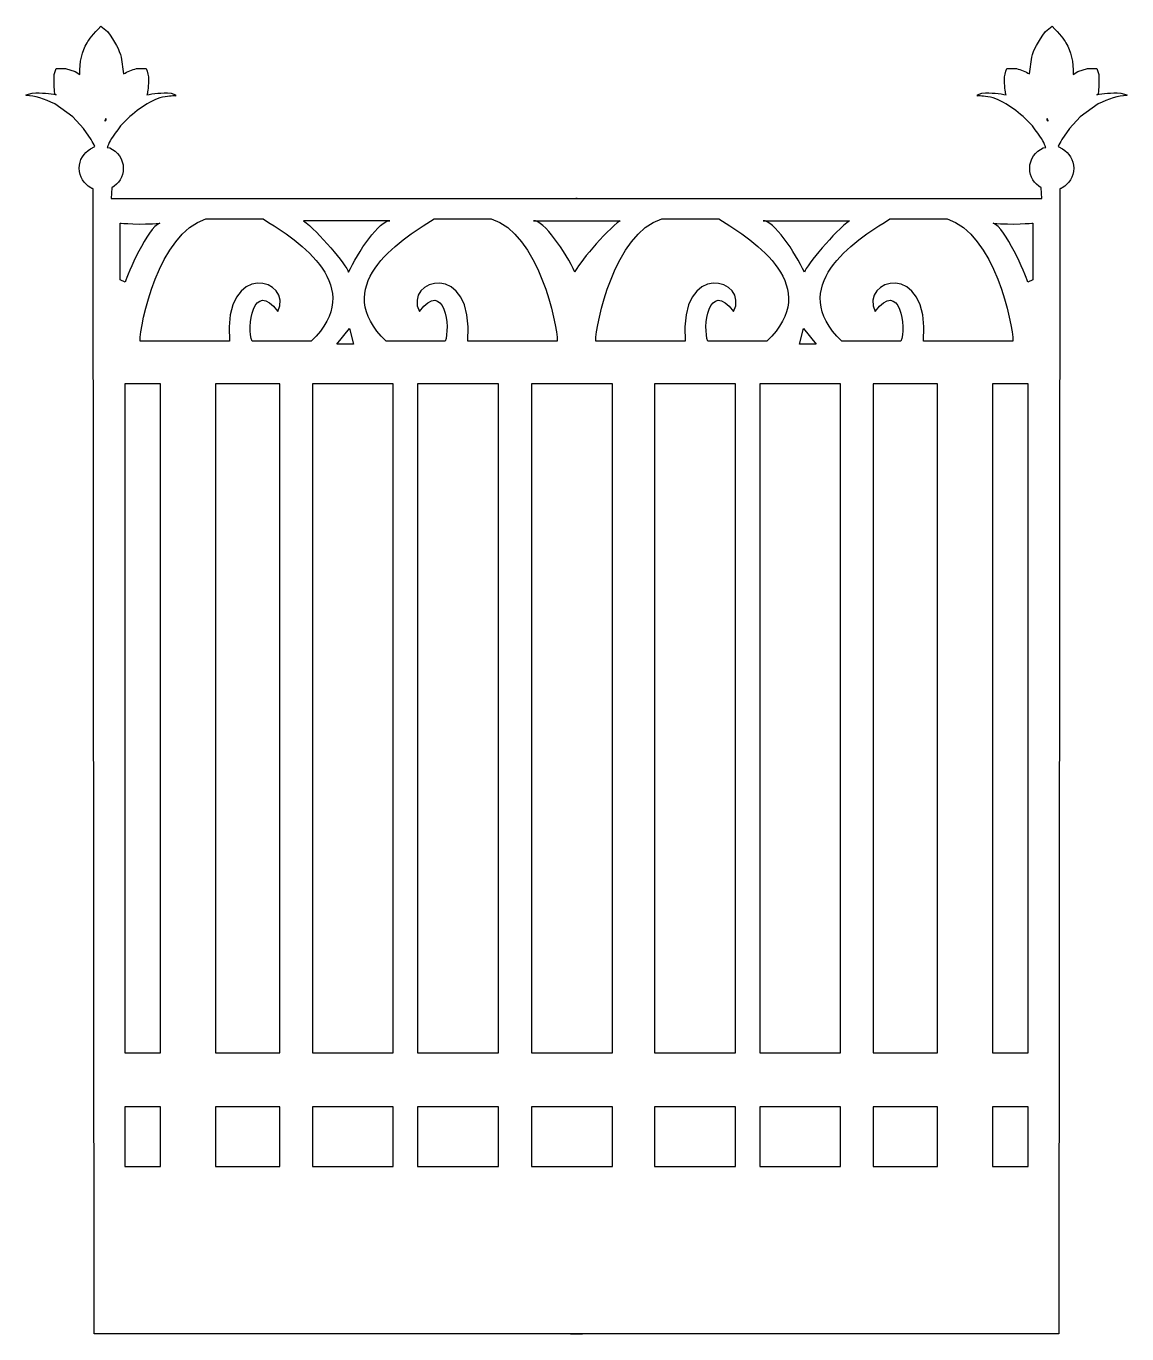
# Model space of a CAD drawing. Header units: centimetres. Extents: x -8.6 to 8.6, y -10.2 to 10.2.
import ezdxf

# ---------------------------------------------------------------- set-up
doc = ezdxf.new("R2010")
doc.units = ezdxf.units.CM
doc.header["$MEASUREMENT"] = 0
doc.layers.add('Camada 1', color=7, linetype='Continuous')

msp = doc.modelspace()

# ---------------------------------------------------------------- linework, layer by layer
at = {"layer": 'Camada 1', "color": 7}
for points in [[(-7.34971, 8.71204), (-7.34001, 8.71204), (-7.34001, 8.7218), (-7.34971, 8.7218), (-7.34971, 8.71204)], [(-7.34, 8.72181), (-7.33064, 8.72181), (-7.33064, 8.74037), (-7.34, 8.74037), (-7.34, 8.72181)], [(7.33065, 8.72181), (7.33995, 8.72181), (7.33995, 8.74037), (7.33065, 8.74037), (7.33065, 8.72181)], [(7.33993, 8.71204), (7.34961, 8.71204), (7.34961, 8.7218), (7.33993, 8.7218), (7.33993, 8.71204)], [(-7.04155, -5.80871), (-6.48197, -5.80871), (-6.48197, 4.61377), (-7.04155, 4.61377), (-7.04155, -5.80871)], [(-5.62508, -5.80871), (-4.6225, -5.80871), (-4.6225, 4.61377), (-5.62508, 4.61377), (-5.62508, -5.80871)], [(-4.11529, -5.80871), (-2.85619, -5.80871), (-2.85619, 4.61377), (-4.11529, 4.61377), (-4.11529, -5.80871)], [(-2.47733, -5.80871), (-1.21823, -5.80871), (-1.21823, 4.61377), (-2.47733, 4.61377), (-2.47733, -5.80871)], [(-0.69944, -5.80871), (0.55958, -5.80871), (0.55958, 4.61377), (-0.69944, 4.61377), (-0.69944, -5.80871)], [(1.21823, -5.80871), (2.47733, -5.80871), (2.47733, 4.61377), (1.21823, 4.61377), (1.21823, -5.80871)], [(2.85619, -5.80871), (4.11529, -5.80871), (4.11529, 4.61377), (2.85619, 4.61377), (2.85619, -5.80871)], [(4.62242, -5.80871), (5.62508, -5.80871), (5.62508, 4.61377), (4.62242, 4.61377), (4.62242, -5.80871)], [(6.48197, -5.80871), (7.04155, -5.80871), (7.04155, 4.61377), (6.48197, 4.61377), (6.48197, -5.80871)], [(-7.04155, -7.58084), (-6.48197, -7.58084), (-6.48197, -6.64814), (-7.04155, -6.64814), (-7.04155, -7.58084)], [(-5.62508, -7.58084), (-4.6225, -7.58084), (-4.6225, -6.64814), (-5.62508, -6.64814), (-5.62508, -7.58084)], [(-4.11529, -7.58084), (-2.85619, -7.58084), (-2.85619, -6.64814), (-4.11529, -6.64814), (-4.11529, -7.58084)], [(-2.47733, -7.58084), (-1.21823, -7.58084), (-1.21823, -6.64814), (-2.47733, -6.64814), (-2.47733, -7.58084)], [(-0.69944, -7.58084), (0.55958, -7.58084), (0.55958, -6.64814), (-0.69944, -6.64814), (-0.69944, -7.58084)], [(1.21823, -7.58084), (2.47733, -7.58084), (2.47733, -6.64814), (1.21823, -6.64814), (1.21823, -7.58084)], [(2.85619, -7.58084), (4.11529, -7.58084), (4.11529, -6.64814), (2.85619, -6.64814), (2.85619, -7.58084)], [(4.62242, -7.58084), (5.62508, -7.58084), (5.62508, -6.64814), (4.62242, -6.64814), (4.62242, -7.58084)], [(6.48197, -7.58084), (7.04155, -7.58084), (7.04155, -6.64814), (6.48197, -6.64814), (6.48197, -7.58084)]]:
    msp.add_lwpolyline(points, close=True, dxfattribs=at)
at = {"layer": 'Camada 1'}
msp.add_open_spline([(-0.09325, -10.18564), (-0.09325, -10.18564), (7.51958, -10.18564), (7.51958, -10.18564), (7.51958, -10.18564), (7.51958, -10.18564), (7.53228, 7.65064), (7.53228, 7.65064), (7.53228, 7.65064), (7.54596, 7.65591), (7.55919, 7.66207), (7.57202, 7.66895), (7.57202, 7.66895), (7.67928, 7.72713), (7.75196, 7.84074), (7.75196, 7.97129), (7.75196, 7.97129), (7.75196, 8.10141), (7.6797, 8.21468), (7.57297, 8.27302), (7.57297, 8.27302), (7.57297, 8.27302), (7.50701, 8.30985), (7.50701, 8.30985), (7.50701, 8.30985), (7.52312, 8.34443), (7.54183, 8.38028), (7.56329, 8.41751), (7.56329, 8.41751), (7.56329, 8.41751), (7.68516, 8.59375), (7.68516, 8.59375), (7.68516, 8.59375), (7.68516, 8.59375), (7.85293, 8.77089), (7.85293, 8.77089), (7.85293, 8.77089), (7.85293, 8.77089), (8.13204, 8.97541), (8.13204, 8.97541), (8.13204, 8.97541), (8.29354, 9.05648), (8.44232, 9.09979), (8.57866, 9.10553), (8.57866, 9.10553), (8.57866, 9.10553), (8.57866, 9.11476), (8.57866, 9.11476), (8.57866, 9.11476), (8.57866, 9.11476), (8.48521, 9.14331), (8.48521, 9.14331), (8.48521, 9.14331), (8.33016, 9.14953), (8.20597, 9.14024), (8.11307, 9.11476), (8.11307, 9.11476), (8.11307, 9.11476), (8.12262, 9.11476), (8.12262, 9.11476), (8.12262, 9.11476), (8.14119, 9.17093), (8.14762, 9.27658), (8.14119, 9.4317), (8.14119, 9.4317), (8.14119, 9.4317), (8.11306, 9.52507), (8.11306, 9.52507), (8.11306, 9.52507), (8.11306, 9.52507), (7.96387, 9.52508), (7.96387, 9.52508), (7.96387, 9.52508), (7.96387, 9.52508), (7.81523, 9.47891), (7.81523, 9.47891), (7.81523, 9.47891), (7.81523, 9.47891), (7.7408, 9.43171), (7.7408, 9.43171), (7.7408, 9.43171), (7.74707, 9.63023), (7.70992, 9.79493), (7.62957, 9.92553), (7.62957, 9.92553), (7.60456, 9.97537), (7.53257, 10.06208), (7.41454, 10.18564), (7.41454, 10.18564), (7.41454, 10.18564), (7.31275, 10.10187), (7.31275, 10.10187), (7.31275, 10.10187), (7.19456, 9.94653), (7.12339, 9.81347), (7.09878, 9.70232), (7.09878, 9.70232), (7.09878, 9.70232), (7.06094, 9.44131), (7.06094, 9.44131), (7.06094, 9.44131), (6.99876, 9.47806), (6.93074, 9.50613), (6.85655, 9.52505), (6.85655, 9.52505), (6.85655, 9.52505), (6.70762, 9.52505), (6.70762, 9.52505), (6.70762, 9.52505), (6.68248, 9.46896), (6.66978, 9.40988), (6.66978, 9.34765), (6.66978, 9.34765), (6.67618, 9.21144), (6.68576, 9.13384), (6.69817, 9.11471), (6.69817, 9.11471), (6.599, 9.14019), (6.47166, 9.14948), (6.31646, 9.14326), (6.31646, 9.14326), (6.31646, 9.14326), (6.25143, 9.11471), (6.25143, 9.11471), (6.25143, 9.11471), (6.25143, 9.11471), (6.25143, 9.09709), (6.25143, 9.09709), (6.25143, 9.09709), (6.29474, 9.10262), (6.37547, 9.0932), (6.49379, 9.06875), (6.49379, 9.06875), (6.71035, 8.98842), (6.91472, 8.84243), (7.10709, 8.6315), (7.10709, 8.6315), (7.23181, 8.46381), (7.29386, 8.3676), (7.29386, 8.3431), (7.29386, 8.3431), (7.30085, 8.32707), (7.30738, 8.3114), (7.31352, 8.29619), (7.31352, 8.29619), (7.31352, 8.29619), (7.2746, 8.28804), (7.2746, 8.28804), (7.2746, 8.28804), (7.15109, 8.23592), (7.06447, 8.11373), (7.06447, 7.97128), (7.06447, 7.97128), (7.06447, 7.84073), (7.13731, 7.7272), (7.24441, 7.66902), (7.24441, 7.66902), (7.24441, 7.66902), (7.2556, 7.50254), (7.2556, 7.50254), (7.2556, 7.50254), (7.2556, 7.50254), (-0.01012, 7.50255), (-0.01012, 7.50255), (-0.01012, 7.50255), (-0.01012, 7.50255), (0.01009, 7.50255), (0.01009, 7.50255), (0.01009, 7.50255), (0.01009, 7.50255), (-7.25566, 7.50255), (-7.25566, 7.50255), (-7.25566, 7.50255), (-7.25566, 7.50255), (-7.24452, 7.66903), (-7.24452, 7.66903), (-7.24452, 7.66903), (-7.13734, 7.72724), (-7.0646, 7.84077), (-7.0646, 7.97129), (-7.0646, 7.97129), (-7.0646, 8.11372), (-7.1512, 8.23593), (-7.27465, 8.28805), (-7.27465, 8.28805), (-7.27465, 8.28805), (-7.3136, 8.2962), (-7.3136, 8.2962), (-7.3136, 8.2962), (-7.30746, 8.31144), (-7.3009, 8.32708), (-7.29391, 8.34311), (-7.29391, 8.34311), (-7.29391, 8.36764), (-7.23189, 8.46381), (-7.10714, 8.63151), (-7.10714, 8.63151), (-6.91476, 8.84246), (-6.71045, 8.98843), (-6.49384, 9.06876), (-6.49384, 9.06876), (-6.3756, 9.09321), (-6.29485, 9.10263), (-6.25153, 9.0971), (-6.25153, 9.0971), (-6.25153, 9.0971), (-6.25153, 9.11472), (-6.25153, 9.11472), (-6.25153, 9.11472), (-6.25153, 9.11472), (-6.31656, 9.14327), (-6.31656, 9.14327), (-6.31656, 9.14327), (-6.47176, 9.14949), (-6.59908, 9.1402), (-6.6982, 9.11472), (-6.6982, 9.11472), (-6.68576, 9.13385), (-6.67621, 9.21145), (-6.66986, 9.34766), (-6.66986, 9.34766), (-6.66986, 9.40989), (-6.68256, 9.46897), (-6.70764, 9.52506), (-6.70764, 9.52506), (-6.70764, 9.52506), (-6.85664, 9.52505), (-6.85664, 9.52505), (-6.85664, 9.52505), (-6.93083, 9.50613), (-6.99885, 9.47806), (-7.06103, 9.44131), (-7.06103, 9.44131), (-7.06103, 9.44131), (-7.09887, 9.70232), (-7.09887, 9.70232), (-7.09887, 9.70232), (-7.12345, 9.81345), (-7.19465, 9.94653), (-7.31281, 10.10187), (-7.31281, 10.10187), (-7.31281, 10.10187), (-7.41454, 10.18564), (-7.41454, 10.18564), (-7.41454, 10.18564), (-7.53265, 10.06208), (-7.60456, 9.97538), (-7.62957, 9.9255), (-7.62957, 9.9255), (-7.7099, 9.79488), (-7.74705, 9.6302), (-7.74085, 9.43168), (-7.74085, 9.43168), (-7.74085, 9.43168), (-7.81525, 9.47888), (-7.81525, 9.47888), (-7.81525, 9.47888), (-7.81525, 9.47888), (-7.96397, 9.52505), (-7.96397, 9.52505), (-7.96397, 9.52505), (-7.96397, 9.52505), (-8.11309, 9.52505), (-8.11309, 9.52505), (-8.11309, 9.52505), (-8.11309, 9.52505), (-8.14129, 9.43168), (-8.14129, 9.43168), (-8.14129, 9.43168), (-8.14772, 9.27655), (-8.14129, 9.17088), (-8.12269, 9.11474), (-8.12269, 9.11474), (-8.12269, 9.11474), (-8.11306, 9.11474), (-8.11306, 9.11474), (-8.11306, 9.11474), (-8.20596, 9.14022), (-8.33023, 9.14951), (-8.48528, 9.14329), (-8.48528, 9.14329), (-8.48528, 9.14329), (-8.57868, 9.11474), (-8.57868, 9.11474), (-8.57868, 9.11474), (-8.57868, 9.11474), (-8.57868, 9.10551), (-8.57868, 9.10551), (-8.57868, 9.10551), (-8.44239, 9.09977), (-8.29356, 9.05646), (-8.13214, 8.97539), (-8.13214, 8.97539), (-8.13214, 8.97539), (-7.85303, 8.77087), (-7.85303, 8.77087), (-7.85303, 8.77087), (-7.85303, 8.77087), (-7.6852, 8.59373), (-7.6852, 8.59373), (-7.6852, 8.59373), (-7.6852, 8.59373), (-7.56339, 8.41749), (-7.56339, 8.41749), (-7.56339, 8.41749), (-7.54193, 8.38026), (-7.52315, 8.34441), (-7.50703, 8.30983), (-7.50703, 8.30983), (-7.50703, 8.30983), (-7.5731, 8.273), (-7.5731, 8.273), (-7.5731, 8.273), (-7.67973, 8.21466), (-7.75206, 8.10142), (-7.75206, 7.97127), (-7.75206, 7.97127), (-7.75206, 7.84072), (-7.6793, 7.72711), (-7.57206, 7.66893), (-7.57206, 7.66893), (-7.55928, 7.66202), (-7.54602, 7.65589), (-7.53237, 7.65062), (-7.53237, 7.65062), (-7.53237, 7.65062), (-7.51959, -10.18566), (-7.51959, -10.18566), (-7.51959, -10.18566), (-7.51959, -10.18566), (0.09323, -10.18566), (0.09323, -10.18566), (0.09323, -10.18566), (0.09323, -10.18566), (-0.09325, -10.18566), (-0.09325, -10.18566), (-0.09325, -10.18566), (-0.09325, -10.18566), (-0.09325, -10.18564), (-0.09325, -10.18564)], degree=3, knots=[0, 0, 0, 0, 0.01162791, 0.01162791, 0.01162791, 0.01162791, 0.02325581, 0.02325581, 0.02325581, 0.02325581, 0.03488372, 0.03488372, 0.03488372, 0.03488372, 0.04651163, 0.04651163, 0.04651163, 0.04651163, 0.05813953, 0.05813953, 0.05813953, 0.05813953, 0.06976744, 0.06976744, 0.06976744, 0.06976744, 0.08139535, 0.08139535, 0.08139535, 0.08139535, 0.09302326, 0.09302326, 0.09302326, 0.09302326, 0.10465116, 0.10465116, 0.10465116, 0.10465116, 0.11627907, 0.11627907, 0.11627907, 0.11627907, 0.12790698, 0.12790698, 0.12790698, 0.12790698, 0.13953488, 0.13953488, 0.13953488, 0.13953488, 0.15116279, 0.15116279, 0.15116279, 0.15116279, 0.1627907, 0.1627907, 0.1627907, 0.1627907, 0.1744186, 0.1744186, 0.1744186, 0.1744186, 0.18604651, 0.18604651, 0.18604651, 0.18604651, 0.19767442, 0.19767442, 0.19767442, 0.19767442, 0.20930233, 0.20930233, 0.20930233, 0.20930233, 0.22093023, 0.22093023, 0.22093023, 0.22093023, 0.23255814, 0.23255814, 0.23255814, 0.23255814, 0.24418605, 0.24418605, 0.24418605, 0.24418605, 0.25581395, 0.25581395, 0.25581395, 0.25581395, 0.26744186, 0.26744186, 0.26744186, 0.26744186, 0.27906977, 0.27906977, 0.27906977, 0.27906977, 0.29069767, 0.29069767, 0.29069767, 0.29069767, 0.30232558, 0.30232558, 0.30232558, 0.30232558, 0.31395349, 0.31395349, 0.31395349, 0.31395349, 0.3255814, 0.3255814, 0.3255814, 0.3255814, 0.3372093, 0.3372093, 0.3372093, 0.3372093, 0.34883721, 0.34883721, 0.34883721, 0.34883721, 0.36046512, 0.36046512, 0.36046512, 0.36046512, 0.37209302, 0.37209302, 0.37209302, 0.37209302, 0.38372093, 0.38372093, 0.38372093, 0.38372093, 0.39534884, 0.39534884, 0.39534884, 0.39534884, 0.40697674, 0.40697674, 0.40697674, 0.40697674, 0.41860465, 0.41860465, 0.41860465, 0.41860465, 0.43023256, 0.43023256, 0.43023256, 0.43023256, 0.44186047, 0.44186047, 0.44186047, 0.44186047, 0.45348837, 0.45348837, 0.45348837, 0.45348837, 0.46511628, 0.46511628, 0.46511628, 0.46511628, 0.47674419, 0.47674419, 0.47674419, 0.47674419, 0.48837209, 0.48837209, 0.48837209, 0.48837209, 0.5, 0.5, 0.5, 0.5, 0.51162791, 0.51162791, 0.51162791, 0.51162791, 0.52325581, 0.52325581, 0.52325581, 0.52325581, 0.53488372, 0.53488372, 0.53488372, 0.53488372, 0.54651163, 0.54651163, 0.54651163, 0.54651163, 0.55813953, 0.55813953, 0.55813953, 0.55813953, 0.56976744, 0.56976744, 0.56976744, 0.56976744, 0.58139535, 0.58139535, 0.58139535, 0.58139535, 0.59302326, 0.59302326, 0.59302326, 0.59302326, 0.60465116, 0.60465116, 0.60465116, 0.60465116, 0.61627907, 0.61627907, 0.61627907, 0.61627907, 0.62790698, 0.62790698, 0.62790698, 0.62790698, 0.63953488, 0.63953488, 0.63953488, 0.63953488, 0.65116279, 0.65116279, 0.65116279, 0.65116279, 0.6627907, 0.6627907, 0.6627907, 0.6627907, 0.6744186, 0.6744186, 0.6744186, 0.6744186, 0.68604651, 0.68604651, 0.68604651, 0.68604651, 0.69767442, 0.69767442, 0.69767442, 0.69767442, 0.70930233, 0.70930233, 0.70930233, 0.70930233, 0.72093023, 0.72093023, 0.72093023, 0.72093023, 0.73255814, 0.73255814, 0.73255814, 0.73255814, 0.74418605, 0.74418605, 0.74418605, 0.74418605, 0.75581395, 0.75581395, 0.75581395, 0.75581395, 0.76744186, 0.76744186, 0.76744186, 0.76744186, 0.77906977, 0.77906977, 0.77906977, 0.77906977, 0.79069767, 0.79069767, 0.79069767, 0.79069767, 0.80232558, 0.80232558, 0.80232558, 0.80232558, 0.81395349, 0.81395349, 0.81395349, 0.81395349, 0.8255814, 0.8255814, 0.8255814, 0.8255814, 0.8372093, 0.8372093, 0.8372093, 0.8372093, 0.84883721, 0.84883721, 0.84883721, 0.84883721, 0.86046512, 0.86046512, 0.86046512, 0.86046512, 0.87209302, 0.87209302, 0.87209302, 0.87209302, 0.88372093, 0.88372093, 0.88372093, 0.88372093, 0.89534884, 0.89534884, 0.89534884, 0.89534884, 0.90697674, 0.90697674, 0.90697674, 0.90697674, 0.91860465, 0.91860465, 0.91860465, 0.91860465, 0.93023256, 0.93023256, 0.93023256, 0.93023256, 0.94186047, 0.94186047, 0.94186047, 0.94186047, 0.95348837, 0.95348837, 0.95348837, 0.95348837, 0.96511628, 0.96511628, 0.96511628, 0.96511628, 0.97674419, 0.97674419, 0.97674419, 0.97674419, 1, 1, 1, 1], dxfattribs=at)
at = {"layer": 'Camada 1', "color": 7}
for points, knots in [([(-5.40799, 5.27817), (-5.51538, 6.56656), (-4.39564, 6.24448), (-4.65644, 5.73831), (-4.65644, 5.73831), (-5.03993, 6.25986), (-5.14732, 5.47756), (-5.05525, 5.27817), (-5.05525, 5.27817), (-5.05525, 5.27817), (-4.13497, 5.27817), (-4.13497, 5.27817), (-4.13497, 5.27817), (-3.2606, 6.12174), (-4.30364, 6.82731), (-4.88652, 7.18396), (-4.88652, 7.18396), (-4.88652, 7.18396), (-5.77618, 7.18397), (-5.77618, 7.18397), (-5.77618, 7.18397), (-6.51252, 6.95772), (-6.80377, 5.53892), (-6.80377, 5.27818), (-6.80377, 5.27818), (-6.80377, 5.27818), (-5.40799, 5.27817), (-5.40799, 5.27817)], [0, 0, 0, 0, 0.125, 0.125, 0.125, 0.125, 0.25, 0.25, 0.25, 0.25, 0.375, 0.375, 0.375, 0.375, 0.5, 0.5, 0.5, 0.5, 0.625, 0.625, 0.625, 0.625, 0.75, 0.75, 0.75, 0.75, 1, 1, 1, 1]), ([(-3.55207, 6.35188), (-3.58274, 6.45927), (-4.02753, 6.99603), (-4.25753, 7.1533), (-4.25753, 7.1533), (-4.25753, 7.1533), (-2.90778, 7.1533), (-2.90778, 7.1533), (-2.90778, 7.1533), (-3.06111, 7.17248), (-3.41409, 6.65864), (-3.55207, 6.35188)], [0, 0, 0, 0, 0.25, 0.25, 0.25, 0.25, 0.5, 0.5, 0.5, 0.5, 1, 1, 1, 1]), ([(-0.30037, 5.27817), (-0.30037, 5.53892), (-0.59165, 6.95772), (-1.32796, 7.18396), (-1.32796, 7.18396), (-1.32796, 7.18396), (-2.21762, 7.18397), (-2.21762, 7.18397), (-2.21762, 7.18397), (-2.80052, 6.82734), (-3.84354, 6.12175), (-2.96917, 5.27818), (-2.96917, 5.27818), (-2.96917, 5.27818), (-2.04889, 5.27817), (-2.04889, 5.27817), (-2.04889, 5.27817), (-1.95681, 5.47756), (-2.06421, 6.25985), (-2.4477, 5.73831), (-2.4477, 5.73831), (-2.7085, 6.24448), (-1.58876, 6.56656), (-1.69615, 5.27817), (-1.69615, 5.27817), (-1.69615, 5.27817), (-0.30037, 5.27817), (-0.30037, 5.27817)], [0, 0, 0, 0, 0.125, 0.125, 0.125, 0.125, 0.25, 0.25, 0.25, 0.25, 0.375, 0.375, 0.375, 0.375, 0.5, 0.5, 0.5, 0.5, 0.625, 0.625, 0.625, 0.625, 0.75, 0.75, 0.75, 0.75, 1, 1, 1, 1]), ([(-0.02412, 6.35188), (0.00655, 6.45927), (0.45139, 6.99603), (0.68131, 7.1533), (0.68131, 7.1533), (0.68131, 7.1533), (-0.66843, 7.1533), (-0.66843, 7.1533), (-0.66843, 7.1533), (-0.51505, 7.17248), (-0.1621, 6.65864), (-0.02412, 6.35188)], [0, 0, 0, 0, 0.25, 0.25, 0.25, 0.25, 0.5, 0.5, 0.5, 0.5, 1, 1, 1, 1]), ([(1.69615, 5.27817), (1.58876, 6.56656), (2.70853, 6.24448), (2.4477, 5.73831), (2.4477, 5.73831), (2.06419, 6.25986), (1.95679, 5.47756), (2.04889, 5.27817), (2.04889, 5.27817), (2.04889, 5.27817), (2.96917, 5.27817), (2.96917, 5.27817), (2.96917, 5.27817), (3.84354, 6.12174), (2.80045, 6.82731), (2.21762, 7.18396), (2.21762, 7.18396), (2.21762, 7.18396), (1.32796, 7.18397), (1.32796, 7.18397), (1.32796, 7.18397), (0.59157, 6.95772), (0.30029, 5.53892), (0.30029, 5.27818), (0.30029, 5.27818), (0.30029, 5.27818), (1.69615, 5.27817), (1.69615, 5.27817)], [0, 0, 0, 0, 0.125, 0.125, 0.125, 0.125, 0.25, 0.25, 0.25, 0.25, 0.375, 0.375, 0.375, 0.375, 0.5, 0.5, 0.5, 0.5, 0.625, 0.625, 0.625, 0.625, 0.75, 0.75, 0.75, 0.75, 1, 1, 1, 1]), ([(3.55199, 6.35188), (3.58271, 6.45927), (4.02742, 6.99603), (4.2575, 7.1533), (4.2575, 7.1533), (4.2575, 7.1533), (2.90781, 7.1533), (2.90781, 7.1533), (2.90781, 7.1533), (3.06114, 7.17248), (3.41414, 6.65864), (3.55199, 6.35188)], [0, 0, 0, 0, 0.25, 0.25, 0.25, 0.25, 0.5, 0.5, 0.5, 0.5, 1, 1, 1, 1]), ([(6.80369, 5.27817), (6.80369, 5.53892), (6.51241, 6.95772), (5.77618, 7.18396), (5.77618, 7.18396), (5.77618, 7.18396), (4.8865, 7.18397), (4.8865, 7.18397), (4.8865, 7.18397), (4.30354, 6.82734), (3.26058, 6.12175), (4.13498, 5.27818), (4.13498, 5.27818), (4.13498, 5.27818), (5.05525, 5.27817), (5.05525, 5.27817), (5.05525, 5.27817), (5.1473, 5.47756), (5.03993, 6.25985), (4.65644, 5.73831), (4.65644, 5.73831), (4.39564, 6.24448), (5.51538, 6.56656), (5.40799, 5.27817), (5.40799, 5.27817), (5.40799, 5.27817), (6.80369, 5.27817), (6.80369, 5.27817)], [0, 0, 0, 0, 0.125, 0.125, 0.125, 0.125, 0.25, 0.25, 0.25, 0.25, 0.375, 0.375, 0.375, 0.375, 0.5, 0.5, 0.5, 0.5, 0.625, 0.625, 0.625, 0.625, 0.75, 0.75, 0.75, 0.75, 1, 1, 1, 1]), ([(-7.03391, 6.19845), (-7.00317, 6.32235), (-6.68117, 7.04795), (-6.49707, 7.11872), (-6.49707, 7.11872), (-6.78848, 7.08335), (-7.11056, 7.11872), (-7.11056, 7.11872), (-7.11056, 7.11872), (-7.11056, 7.11872), (-7.11056, 6.23385), (-7.11056, 6.23385), (-7.11056, 6.23385), (-7.11056, 6.23385), (-7.03391, 6.19845), (-7.03391, 6.19845)], [0, 0, 0, 0, 0.2, 0.2, 0.2, 0.2, 0.4, 0.4, 0.4, 0.4, 0.6, 0.6, 0.6, 0.6, 1, 1, 1, 1]), ([(7.11056, 6.23382), (7.11056, 6.23382), (7.11056, 7.11869), (7.11056, 7.11869), (7.11056, 7.11869), (7.11056, 7.11869), (6.7884, 7.08332), (6.49702, 7.11869), (6.49702, 7.11869), (6.68117, 7.04794), (7.00319, 6.32232), (7.03394, 6.19842), (7.03394, 6.19842), (7.03394, 6.19842), (7.11056, 6.23382), (7.11056, 6.23382)], [0, 0, 0, 0, 0.2, 0.2, 0.2, 0.2, 0.4, 0.4, 0.4, 0.4, 0.6, 0.6, 0.6, 0.6, 1, 1, 1, 1]), ([(-3.5367, 5.47756), (-3.5367, 5.47756), (-3.73609, 5.23211), (-3.73609, 5.23211), (-3.73609, 5.23211), (-3.73609, 5.23211), (-3.47534, 5.23211), (-3.47534, 5.23211), (-3.47534, 5.23211), (-3.47534, 5.23211), (-3.5367, 5.47756), (-3.5367, 5.47756)], [0, 0, 0, 0, 0.25, 0.25, 0.25, 0.25, 0.5, 0.5, 0.5, 0.5, 1, 1, 1, 1]), ([(3.47534, 5.23211), (3.47534, 5.23211), (3.73604, 5.23211), (3.73604, 5.23211), (3.73604, 5.23211), (3.73604, 5.23211), (3.53667, 5.47756), (3.53667, 5.47756), (3.53667, 5.47756), (3.53667, 5.47756), (3.47534, 5.23211), (3.47534, 5.23211)], [0, 0, 0, 0, 0.25, 0.25, 0.25, 0.25, 0.5, 0.5, 0.5, 0.5, 1, 1, 1, 1])]:
    msp.add_open_spline(points, degree=3, knots=knots, dxfattribs=at)

doc.saveas('drawing.dxf')
